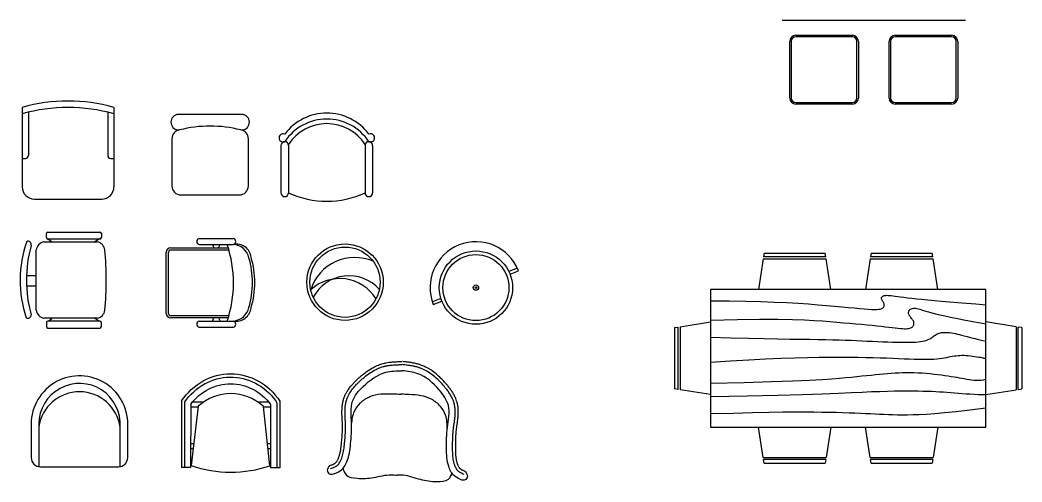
# Model space of a CAD drawing. Header units: inches. Extents: x 3.4 to 45.9, y 14.3 to 39.1.
# Drawn here: x 34.26 to 40.81, y 27.04 to 30.06 of the extents above; entities that cross this region are included whole.
import ezdxf

# ---------------------------------------------------------------- set-up
doc = ezdxf.new("R2010")
doc.units = ezdxf.units.IN
doc.header["$MEASUREMENT"] = 0
doc.layers.add('02', color=2, linetype='Continuous')

msp = doc.modelspace()

# ---------------------------------------------------------------- linework, layer by layer
at = {"layer": '02'}
for p, q in [((39.2438, 30.0587), (40.4438, 30.0587)), ((39.2938, 29.5487), (39.2938, 29.9187)), ((39.3038, 29.9187), (39.3038, 29.5487)), ((39.3338, 29.9587), (39.7038, 29.9587)), ((39.7038, 29.9487), (39.3338, 29.9487)), ((39.7338, 29.5487), (39.7338, 29.9187)), ((39.7438, 29.9187), (39.7438, 29.5487)), ((39.9438, 29.5487), (39.9438, 29.9187)), ((39.9538, 29.9187), (39.9538, 29.5487)), ((39.9838, 29.9587), (40.3538, 29.9587)), ((40.3538, 29.9487), (39.9838, 29.9487)), ((40.3838, 29.5487), (40.3838, 29.9187)), ((40.3938, 29.9187), (40.3938, 29.5487)), ((39.3338, 29.5187), (39.7038, 29.5187)), ((39.7038, 29.5087), (39.3338, 29.5087)), ((39.9838, 29.5187), (40.3538, 29.5187)), ((40.3538, 29.5087), (39.9838, 29.5087)), ((34.271, 29.4875), (34.271, 28.9675)), ((34.3115, 29.4561), (34.3115, 29.1727)), ((34.8304, 29.4561), (34.8304, 29.1722)), ((34.871, 29.4875), (34.871, 28.9675)), ((35.7181, 29.4404), (35.2836, 29.4404)), ((35.2508, 29.2821), (35.2508, 28.9733)), ((35.7508, 28.9733), (35.7508, 29.2821)), ((35.9644, 29.2379), (35.9644, 28.9284)), ((36.0144, 29.2379), (36.0144, 28.9284)), ((36.5144, 29.2379), (36.5144, 28.9284)), ((36.5644, 29.2379), (36.5644, 28.9284)), ((34.271, 29.1527), (34.2915, 29.1527)), ((34.8504, 29.1527), (34.871, 29.1527)), ((34.351, 28.8875), (34.791, 28.8875)), ((35.3092, 28.915), (35.6925, 28.915)), ((34.4292, 28.6351), (34.4292, 28.6622)), ((34.4383, 28.6713), (34.7798, 28.6713)), ((34.7889, 28.6622), (34.7889, 28.6351)), ((34.4127, 28.6077), (34.7624, 28.6077)), ((34.7798, 28.6261), (34.4383, 28.6261)), ((34.4405, 28.6265), (34.4644, 28.6081)), ((34.7771, 28.6265), (34.7453, 28.6081)), ((35.4282, 28.6295), (35.6532, 28.6295)), ((34.3626, 28.1602), (34.3626, 28.5551)), ((35.2132, 28.1395), (35.2132, 28.5395)), ((35.2282, 28.1395), (35.2282, 28.5395)), ((35.2432, 28.5695), (35.6195, 28.5695)), ((35.2432, 28.5545), (35.6238, 28.5545)), ((35.4282, 28.5895), (35.6532, 28.5895)), ((35.5167, 28.5895), (35.5253, 28.5695)), ((35.5549, 28.5695), (35.5657, 28.5895)), ((39.1264, 28.5339), (39.1225, 28.5089)), ((39.1264, 28.5339), (39.5264, 28.5339)), ((39.5303, 28.5089), (39.5264, 28.5339)), ((39.8264, 28.5339), (39.8225, 28.5089)), ((39.8264, 28.5339), (40.2264, 28.5339)), ((40.2303, 28.5089), (40.2264, 28.5339)), ((35.7719, 28.4969), (35.7719, 28.4965)), ((35.7719, 28.4965), (35.7719, 28.4964)), ((35.7737, 28.4899), (35.7737, 28.4899)), ((39.1206, 28.4964), (39.0893, 28.2963)), ((39.1207, 28.4964), (39.5324, 28.4964)), ((39.5304, 28.5089), (39.1226, 28.5089)), ((39.5636, 28.2963), (39.5323, 28.4964)), ((39.8206, 28.4964), (39.7893, 28.2963)), ((39.8207, 28.4964), (40.2324, 28.4964)), ((40.2304, 28.5089), (39.8226, 28.5089)), ((40.2636, 28.2963), (40.2323, 28.4964)), ((37.512, 28.4353), (37.4561, 28.4132)), ((37.4634, 28.3966), (37.5192, 28.4187)), ((34.2991, 28.3871), (34.3626, 28.3871)), ((34.2994, 28.3198), (34.3626, 28.3198)), ((38.7764, 28.2964), (38.7764, 27.3964)), ((40.5764, 28.2964), (38.7764, 28.2964)), ((40.5764, 27.3964), (40.5764, 28.2964)), ((37.0111, 28.2369), (36.9552, 28.2148)), ((36.9614, 28.1977), (37.0172, 28.2198)), ((38.7764, 28.2214), (38.897, 28.2208)), ((38.897, 28.2208), (39.0062, 28.2192)), ((39.0062, 28.2192), (39.1051, 28.2168)), ((39.1051, 28.2168), (39.1945, 28.2136)), ((39.1945, 28.2136), (39.2755, 28.2098)), ((39.2755, 28.2098), (39.349, 28.2056)), ((39.349, 28.2056), (39.416, 28.2011)), ((39.416, 28.2011), (39.4775, 28.1964)), ((39.8947, 28.237), (39.8948, 28.2401)), ((39.8952, 28.2339), (39.8947, 28.237)), ((39.8948, 28.2401), (39.8955, 28.243)), ((39.8962, 28.2308), (39.8952, 28.2339)), ((39.8955, 28.243), (39.8968, 28.2459)), ((39.8978, 28.2276), (39.8962, 28.2308)), ((39.8968, 28.2459), (39.8986, 28.2485)), ((39.8996, 28.2244), (39.8978, 28.2276)), ((39.8986, 28.2485), (39.901, 28.2509)), ((39.9017, 28.2211), (39.8996, 28.2244)), ((39.901, 28.2509), (39.9041, 28.253)), ((39.9039, 28.2178), (39.9017, 28.2211)), ((39.906, 28.2143), (39.9039, 28.2178)), ((39.9041, 28.253), (39.9077, 28.2547)), ((39.908, 28.2106), (39.906, 28.2143)), ((39.9077, 28.2547), (39.9119, 28.2561)), ((39.9098, 28.2068), (39.908, 28.2106)), ((39.9111, 28.2028), (39.9098, 28.2068)), ((39.912, 28.1987), (39.9111, 28.2028)), ((39.9119, 28.2561), (39.9169, 28.2571)), ((39.9124, 28.1945), (39.912, 28.1987)), ((39.9169, 28.2571), (39.9227, 28.2577)), ((39.9227, 28.2577), (39.9296, 28.2578)), ((39.9296, 28.2578), (39.9376, 28.2577)), ((39.9376, 28.2577), (39.9469, 28.2571)), ((39.9469, 28.2571), (39.9578, 28.2561)), ((39.9578, 28.2561), (39.9702, 28.2547)), ((39.9702, 28.2547), (39.9844, 28.253)), ((39.9844, 28.253), (40.0007, 28.2508)), ((40.0007, 28.2508), (40.0193, 28.2484)), ((40.0193, 28.2484), (40.0406, 28.2456)), ((40.0406, 28.2456), (40.0649, 28.2425)), ((40.0649, 28.2425), (40.0925, 28.2392)), ((40.0925, 28.2392), (40.1237, 28.2356)), ((40.1237, 28.2356), (40.1587, 28.2318)), ((40.1587, 28.2318), (40.1979, 28.2278)), ((40.1979, 28.2278), (40.2411, 28.2236)), ((40.2411, 28.2236), (40.2882, 28.2193)), ((40.2882, 28.2193), (40.3391, 28.2149)), ((40.3391, 28.2149), (40.3935, 28.2103)), ((40.3935, 28.2103), (40.4513, 28.2057)), ((40.4513, 28.2057), (40.5123, 28.2011)), ((40.5123, 28.2011), (40.5764, 28.1964)), ((35.7719, 28.1855), (35.7719, 28.1859)), ((35.7719, 28.1859), (35.7719, 28.1859)), ((39.4775, 28.1964), (39.5342, 28.1917)), ((39.5342, 28.1917), (39.5864, 28.1871)), ((39.5864, 28.1871), (39.6341, 28.1828)), ((39.6341, 28.1828), (39.6774, 28.1787)), ((39.6774, 28.1787), (39.7163, 28.175)), ((39.7163, 28.175), (39.751, 28.1718)), ((39.751, 28.1718), (39.7814, 28.1692)), ((39.7814, 28.1692), (39.8077, 28.1672)), ((39.8077, 28.1672), (39.8299, 28.166)), ((39.8299, 28.166), (39.8484, 28.1656)), ((39.8484, 28.1656), (39.8636, 28.1658)), ((39.8636, 28.1658), (39.8759, 28.1667)), ((39.8759, 28.1667), (39.8857, 28.1682)), ((39.8857, 28.1682), (39.8932, 28.1702)), ((39.8932, 28.1702), (39.8991, 28.1726)), ((39.8991, 28.1726), (39.9035, 28.1756)), ((39.9035, 28.1756), (39.907, 28.1789)), ((39.907, 28.1789), (39.9095, 28.1825)), ((39.9095, 28.1825), (39.9112, 28.1864)), ((39.9112, 28.1864), (39.9121, 28.1904)), ((39.9121, 28.1904), (39.9124, 28.1945)), ((40.0714, 28.1443), (40.0715, 28.1486)), ((40.072, 28.1399), (40.0714, 28.1443)), ((40.0715, 28.1486), (40.0725, 28.1528)), ((40.0733, 28.1353), (40.072, 28.1399)), ((40.0725, 28.1528), (40.0744, 28.1568)), ((40.0752, 28.1307), (40.0733, 28.1353)), ((40.0744, 28.1568), (40.0772, 28.1606)), ((40.0772, 28.1606), (40.0809, 28.1641)), ((40.0809, 28.1641), (40.0855, 28.1672)), ((40.0855, 28.1672), (40.0908, 28.1698)), ((40.0908, 28.1698), (40.0968, 28.1719)), ((40.0968, 28.1719), (40.1034, 28.1732)), ((40.1034, 28.1732), (40.1105, 28.1738)), ((40.1105, 28.1738), (40.1181, 28.1735)), ((40.1181, 28.1735), (40.1262, 28.1722)), ((40.1262, 28.1722), (40.135, 28.1701)), ((40.135, 28.1701), (40.1449, 28.1671)), ((40.1449, 28.1671), (40.1563, 28.1634)), ((40.1563, 28.1634), (40.1694, 28.1591)), ((40.1694, 28.1591), (40.1848, 28.1543)), ((40.1848, 28.1543), (40.2026, 28.149)), ((40.2026, 28.149), (40.2233, 28.1433)), ((40.2233, 28.1433), (40.2473, 28.1372)), ((40.2473, 28.1372), (40.2754, 28.1307)), ((34.7624, 28.1077), (34.4127, 28.1077)), ((34.4292, 28.0802), (34.4292, 28.0531)), ((34.7798, 28.0892), (34.4383, 28.0892)), ((34.4405, 28.0888), (34.4644, 28.1072)), ((34.7771, 28.0888), (34.7453, 28.1072)), ((34.7889, 28.0531), (34.7889, 28.0802)), ((35.6238, 28.1245), (35.2432, 28.1245)), ((35.6191, 28.1095), (35.2432, 28.1095)), ((35.4282, 28.0895), (35.6532, 28.0895)), ((35.5167, 28.0895), (35.5253, 28.1095)), ((35.5549, 28.1095), (35.5657, 28.0895)), ((38.5764, 28.0522), (38.7765, 28.0835)), ((38.7764, 28.0964), (38.952, 28.1)), ((38.952, 28.1), (39.0971, 28.1015)), ((39.0971, 28.1015), (39.2158, 28.1013)), ((39.2158, 28.1013), (39.3122, 28.0998)), ((39.3122, 28.0998), (39.3904, 28.0971)), ((39.3904, 28.0971), (39.4545, 28.0938)), ((39.4545, 28.0938), (39.5086, 28.0899)), ((39.5086, 28.0899), (39.5566, 28.086)), ((39.5566, 28.086), (39.6022, 28.0822)), ((39.6022, 28.0822), (39.6458, 28.0785)), ((39.6458, 28.0785), (39.6875, 28.075)), ((39.6875, 28.075), (39.7271, 28.0717)), ((39.7271, 28.0717), (39.7646, 28.0684)), ((39.7646, 28.0684), (39.8, 28.0652)), ((40.0777, 28.1261), (40.0752, 28.1307)), ((40.0806, 28.1214), (40.0777, 28.1261)), ((40.0839, 28.1167), (40.0806, 28.1214)), ((40.0874, 28.112), (40.0839, 28.1167)), ((40.0911, 28.1073), (40.0874, 28.112)), ((40.0947, 28.1026), (40.0911, 28.1073)), ((40.0981, 28.098), (40.0947, 28.1026)), ((40.1011, 28.0933), (40.0981, 28.098)), ((40.1037, 28.0886), (40.1011, 28.0933)), ((40.1056, 28.0839), (40.1037, 28.0886)), ((40.1042, 28.0615), (40.1059, 28.0657)), ((40.1068, 28.0792), (40.1056, 28.0839)), ((40.1059, 28.0657), (40.1069, 28.07)), ((40.1072, 28.0746), (40.1068, 28.0792)), ((40.1069, 28.07), (40.1072, 28.0746)), ((40.2754, 28.1307), (40.3084, 28.1235)), ((40.3084, 28.1235), (40.3471, 28.1155)), ((40.3471, 28.1155), (40.3925, 28.1065)), ((40.3925, 28.1065), (40.4452, 28.0962)), ((40.4452, 28.0962), (40.5063, 28.0846)), ((40.5063, 28.0846), (40.5764, 28.0714)), ((40.7765, 28.0522), (40.5764, 28.0835)), ((34.4383, 28.044), (34.7798, 28.044)), ((35.4282, 28.0495), (35.6532, 28.0495)), ((38.5389, 28.0464), (38.5639, 28.0503)), ((38.5389, 28.0464), (38.5389, 27.6464)), ((38.5639, 27.6424), (38.5639, 28.0502)), ((38.5764, 28.0522), (38.5764, 27.6404)), ((39.8, 28.0652), (39.8331, 28.062)), ((39.8331, 28.062), (39.8639, 28.0589)), ((39.8639, 28.0589), (39.8925, 28.0558)), ((39.8925, 28.0558), (39.9187, 28.0527)), ((39.9187, 28.0527), (39.9428, 28.0498)), ((39.9428, 28.0498), (39.9647, 28.0472)), ((39.9647, 28.0472), (39.9846, 28.0448)), ((39.9846, 28.0448), (40.0025, 28.0428)), ((40.0025, 28.0428), (40.0185, 28.0412)), ((40.0185, 28.0412), (40.0327, 28.0401)), ((40.0327, 28.0401), (40.0451, 28.0396)), ((40.0451, 28.0396), (40.0559, 28.0397)), ((40.0559, 28.0397), (40.0653, 28.0403)), ((40.0653, 28.0403), (40.0733, 28.0414)), ((40.0733, 28.0414), (40.0802, 28.043)), ((40.0802, 28.043), (40.086, 28.0451)), ((40.086, 28.0451), (40.091, 28.0476)), ((40.091, 28.0476), (40.0952, 28.0506)), ((40.0952, 28.0506), (40.0988, 28.0539)), ((40.0988, 28.0539), (40.1018, 28.0575)), ((40.1018, 28.0575), (40.1042, 28.0615)), ((40.2466, 27.9981), (40.2524, 28.0017)), ((40.2524, 28.0017), (40.2586, 28.0049)), ((40.2586, 28.0049), (40.2652, 28.0078)), ((40.2652, 28.0078), (40.2723, 28.0104)), ((40.2723, 28.0104), (40.28, 28.0125)), ((40.28, 28.0125), (40.2883, 28.0141)), ((40.2883, 28.0141), (40.2973, 28.0151)), ((40.2973, 28.0151), (40.307, 28.0156)), ((40.307, 28.0156), (40.3175, 28.0156)), ((40.3175, 28.0156), (40.3286, 28.015)), ((40.3286, 28.015), (40.3402, 28.0138)), ((40.3402, 28.0138), (40.3524, 28.0122)), ((40.3524, 28.0122), (40.3649, 28.0102)), ((40.3649, 28.0102), (40.3779, 28.0076)), ((40.3779, 28.0076), (40.391, 28.0047)), ((40.391, 28.0047), (40.4045, 28.0014)), ((40.4045, 28.0014), (40.4191, 27.9976)), ((40.7764, 28.0522), (40.7764, 27.6404)), ((40.7889, 27.6424), (40.7889, 28.0502)), ((40.8139, 28.0464), (40.789, 28.0503)), ((40.8139, 28.0464), (40.8139, 27.6464)), ((38.7764, 27.9839), (38.9085, 27.9798)), ((38.9085, 27.9798), (39.0247, 27.9766)), ((39.0247, 27.9766), (39.1266, 27.9743)), ((39.1266, 27.9743), (39.2158, 27.9727)), ((39.2158, 27.9727), (39.2939, 27.9715)), ((39.2939, 27.9715), (39.3627, 27.9707)), ((39.3627, 27.9707), (39.4237, 27.97)), ((39.4237, 27.97), (39.4785, 27.9693)), ((39.4785, 27.9693), (39.5287, 27.9684)), ((39.5287, 27.9684), (39.575, 27.9674)), ((39.575, 27.9674), (39.6179, 27.9662)), ((39.6179, 27.9662), (39.6579, 27.9649)), ((39.6579, 27.9649), (39.6958, 27.9635)), ((39.6958, 27.9635), (39.7319, 27.962)), ((39.7319, 27.962), (39.767, 27.9604)), ((39.767, 27.9604), (39.8014, 27.9589)), ((39.8014, 27.9589), (39.8358, 27.9573)), ((39.8358, 27.9573), (39.8698, 27.9558)), ((39.8698, 27.9558), (39.9032, 27.9544)), ((39.9032, 27.9544), (39.9358, 27.9532)), ((39.9358, 27.9532), (39.9672, 27.9521)), ((39.9672, 27.9521), (39.9971, 27.9513)), ((39.9971, 27.9513), (40.0253, 27.9507)), ((40.0253, 27.9507), (40.0514, 27.9506)), ((40.0514, 27.9506), (40.0753, 27.9508)), ((40.0753, 27.9508), (40.0969, 27.9513)), ((40.0969, 27.9513), (40.1164, 27.9523)), ((40.1164, 27.9523), (40.134, 27.9537)), ((40.134, 27.9537), (40.1497, 27.9554)), ((40.1497, 27.9554), (40.1636, 27.9576)), ((40.1636, 27.9576), (40.176, 27.9601)), ((40.176, 27.9601), (40.1869, 27.9631)), ((40.1869, 27.9631), (40.1964, 27.9664)), ((40.1964, 27.9664), (40.2047, 27.97)), ((40.2047, 27.97), (40.2121, 27.9739)), ((40.2121, 27.9739), (40.2186, 27.9779)), ((40.2186, 27.9779), (40.2246, 27.982)), ((40.2246, 27.982), (40.2302, 27.9862)), ((40.2302, 27.9862), (40.2356, 27.9903)), ((40.2356, 27.9903), (40.241, 27.9943)), ((40.241, 27.9943), (40.2466, 27.9981)), ((40.4191, 27.9976), (40.4356, 27.9932)), ((40.4356, 27.9932), (40.4548, 27.9881)), ((40.4548, 27.9881), (40.4777, 27.9822)), ((40.4777, 27.9822), (40.505, 27.9754)), ((40.505, 27.9754), (40.5376, 27.9677)), ((40.5376, 27.9677), (40.5764, 27.9589)), ((38.7764, 27.8214), (38.9067, 27.8299)), ((38.9067, 27.8299), (39.026, 27.8368)), ((39.026, 27.8368), (39.1351, 27.8423)), ((39.1351, 27.8423), (39.235, 27.8465)), ((39.235, 27.8465), (39.3264, 27.8496)), ((39.3264, 27.8496), (39.4101, 27.8517)), ((39.4101, 27.8517), (39.4869, 27.853)), ((39.4869, 27.853), (39.5577, 27.8537)), ((39.5577, 27.8537), (39.6231, 27.8538)), ((39.6231, 27.8538), (39.6836, 27.8536)), ((39.6836, 27.8536), (39.7397, 27.8529)), ((39.7397, 27.8529), (39.7918, 27.852)), ((39.7918, 27.852), (39.8403, 27.8508)), ((39.8403, 27.8508), (39.8855, 27.8494)), ((39.8855, 27.8494), (39.928, 27.8479)), ((39.928, 27.8479), (39.9681, 27.8464)), ((39.9681, 27.8464), (40.0062, 27.8448)), ((40.0062, 27.8448), (40.0423, 27.8434)), ((40.0423, 27.8434), (40.0764, 27.842)), ((40.0764, 27.842), (40.1085, 27.8409)), ((40.1085, 27.8409), (40.1385, 27.8401)), ((40.1385, 27.8401), (40.1664, 27.8397)), ((40.1664, 27.8397), (40.1923, 27.8396)), ((40.1923, 27.8396), (40.216, 27.8401)), ((40.216, 27.8401), (40.2376, 27.8412)), ((40.2376, 27.8412), (40.2573, 27.8427)), ((40.2573, 27.8427), (40.2753, 27.8447)), ((40.2753, 27.8447), (40.2918, 27.8469)), ((40.2918, 27.8469), (40.307, 27.8493)), ((40.307, 27.8493), (40.3212, 27.8519)), ((40.3212, 27.8519), (40.3345, 27.8544)), ((40.3345, 27.8544), (40.3473, 27.8568)), ((40.3473, 27.8568), (40.3596, 27.859)), ((40.3596, 27.859), (40.3717, 27.861)), ((40.3717, 27.861), (40.3837, 27.8627)), ((40.3837, 27.8627), (40.3957, 27.8641)), ((40.3957, 27.8641), (40.4079, 27.8651)), ((40.4079, 27.8651), (40.4205, 27.8656)), ((40.4205, 27.8656), (40.4336, 27.8656)), ((40.4336, 27.8656), (40.4473, 27.8651)), ((40.4473, 27.8651), (40.4617, 27.8641)), ((40.4617, 27.8641), (40.4764, 27.8626)), ((40.4764, 27.8626), (40.4912, 27.8607)), ((40.4912, 27.8607), (40.5055, 27.8586)), ((40.5055, 27.8586), (40.519, 27.8565)), ((40.519, 27.8565), (40.5312, 27.8543)), ((40.5312, 27.8543), (40.5418, 27.8523)), ((40.5418, 27.8523), (40.5504, 27.8506)), ((40.5504, 27.8506), (40.5567, 27.8492)), ((40.5567, 27.8492), (40.5611, 27.8481)), ((40.5611, 27.8481), (40.564, 27.8474)), ((40.564, 27.8474), (40.5662, 27.8469)), ((40.5662, 27.8469), (40.5679, 27.8466)), ((40.5679, 27.8466), (40.5699, 27.8465)), ((40.5699, 27.8465), (40.5725, 27.8464)), ((40.5725, 27.8464), (40.5764, 27.8464)), ((39.8266, 27.7364), (39.8546, 27.7392)), ((39.8546, 27.7392), (39.8816, 27.7419)), ((39.8816, 27.7419), (39.9077, 27.7443)), ((39.9077, 27.7443), (39.9332, 27.7465)), ((39.9332, 27.7465), (39.9583, 27.7485)), ((39.9583, 27.7485), (39.9831, 27.7502)), ((39.9831, 27.7502), (40.0077, 27.7516)), ((40.0077, 27.7516), (40.0323, 27.7526)), ((40.0323, 27.7526), (40.0571, 27.7531)), ((40.0571, 27.7531), (40.0822, 27.7531)), ((40.0822, 27.7531), (40.1077, 27.7526)), ((40.1077, 27.7526), (40.1337, 27.7516)), ((40.1337, 27.7516), (40.1601, 27.75)), ((40.1601, 27.75), (40.1865, 27.748)), ((40.1865, 27.748), (40.2126, 27.7456)), ((40.2126, 27.7456), (40.2383, 27.7429)), ((40.2383, 27.7429), (40.2633, 27.74)), ((40.2633, 27.74), (40.2872, 27.737)), ((38.7764, 27.6839), (38.9968, 27.6886)), ((38.9968, 27.6886), (39.1743, 27.6932)), ((39.1743, 27.6932), (39.3147, 27.6978)), ((39.3147, 27.6978), (39.4237, 27.7024)), ((39.4237, 27.7024), (39.5071, 27.7068)), ((39.5071, 27.7068), (39.5705, 27.7111)), ((39.5705, 27.7111), (39.6199, 27.7153)), ((39.6199, 27.7153), (39.6608, 27.7193)), ((39.6608, 27.7193), (39.6982, 27.7231)), ((39.6982, 27.7231), (39.7332, 27.7267)), ((39.7332, 27.7267), (39.7661, 27.7301)), ((39.7661, 27.7301), (39.7971, 27.7334)), ((39.7971, 27.7334), (39.8266, 27.7364)), ((40.2872, 27.737), (40.3098, 27.7339)), ((40.3098, 27.7339), (40.3309, 27.7308)), ((40.3309, 27.7308), (40.3507, 27.7277)), ((40.3507, 27.7277), (40.3693, 27.7246)), ((40.3693, 27.7246), (40.387, 27.7215)), ((40.387, 27.7215), (40.4039, 27.7185)), ((40.4039, 27.7185), (40.4204, 27.7156)), ((40.4204, 27.7156), (40.4365, 27.7127)), ((40.4365, 27.7127), (40.4525, 27.7099)), ((40.4525, 27.7099), (40.4685, 27.7073)), ((40.4685, 27.7073), (40.4846, 27.7049)), ((40.4846, 27.7049), (40.5006, 27.7031)), ((40.5006, 27.7031), (40.5164, 27.702)), ((40.5164, 27.702), (40.532, 27.7018)), ((40.532, 27.7018), (40.5473, 27.7028)), ((40.5473, 27.7028), (40.5621, 27.705)), ((40.5621, 27.705), (40.5764, 27.7089)), ((38.5639, 27.6425), (38.5389, 27.6464)), ((38.7765, 27.6093), (38.5765, 27.6405)), ((39.2148, 27.6057), (39.3768, 27.6101)), ((39.3768, 27.6101), (39.5079, 27.6144)), ((39.5079, 27.6144), (39.6134, 27.6183)), ((39.6134, 27.6183), (39.6984, 27.6219)), ((39.6984, 27.6219), (39.7684, 27.625)), ((39.7684, 27.625), (39.8285, 27.6276)), ((39.8285, 27.6276), (39.8834, 27.6297)), ((39.8834, 27.6297), (39.934, 27.6312)), ((39.934, 27.6312), (39.9807, 27.6323)), ((39.9807, 27.6323), (40.0238, 27.6328)), ((40.0238, 27.6328), (40.0636, 27.6331)), ((40.0636, 27.6331), (40.1004, 27.6329)), ((40.1004, 27.6329), (40.1344, 27.6325)), ((40.1344, 27.6325), (40.166, 27.6318)), ((40.166, 27.6318), (40.1955, 27.6309)), ((40.1955, 27.6309), (40.2232, 27.6299)), ((40.2232, 27.6299), (40.2494, 27.6286)), ((40.2494, 27.6286), (40.2746, 27.6272)), ((40.2746, 27.6272), (40.2991, 27.6257)), ((40.2991, 27.6257), (40.3233, 27.624)), ((40.3233, 27.624), (40.3476, 27.6223)), ((40.3476, 27.6223), (40.3723, 27.6203)), ((40.3723, 27.6203), (40.3976, 27.6184)), ((40.3976, 27.6184), (40.4235, 27.6164)), ((40.4235, 27.6164), (40.4497, 27.6144)), ((40.4497, 27.6144), (40.4759, 27.6127)), ((40.4759, 27.6127), (40.502, 27.6111)), ((40.502, 27.6111), (40.5275, 27.6099)), ((40.5275, 27.6099), (40.5525, 27.6092)), ((40.5525, 27.6092), (40.5764, 27.6089)), ((40.5764, 27.6093), (40.7764, 27.6405)), ((40.7889, 27.6425), (40.8139, 27.6464)), ((35.3137, 27.5668), (35.313, 27.1312)), ((35.3338, 27.5596), (35.3331, 27.1311)), ((35.374, 27.5445), (35.3733, 27.1311)), ((35.457, 27.5594), (35.3859, 27.5595)), ((35.885, 27.5587), (35.8138, 27.5588)), ((35.8968, 27.5437), (35.8961, 27.1302)), ((35.937, 27.5474), (35.9364, 27.1302)), ((35.9572, 27.5657), (35.9565, 27.1301)), ((38.7764, 27.5964), (39.0164, 27.6011)), ((39.0164, 27.6011), (39.2148, 27.6057)), ((35.4209, 27.5267), (35.374, 27.5268)), ((35.4215, 27.5317), (35.3771, 27.1436)), ((35.8925, 27.1428), (35.8493, 27.5311)), ((35.8968, 27.526), (35.8498, 27.526)), ((38.7764, 27.4839), (38.9242, 27.488)), ((38.9242, 27.488), (39.0506, 27.4911)), ((39.0506, 27.4911), (39.1582, 27.4932)), ((39.1582, 27.4932), (39.2495, 27.4946)), ((39.2495, 27.4946), (39.3272, 27.4952)), ((39.3272, 27.4952), (39.3939, 27.4953)), ((39.3939, 27.4953), (39.4521, 27.495)), ((39.4521, 27.495), (39.5046, 27.4943)), ((39.5046, 27.4943), (39.5534, 27.4934)), ((39.5534, 27.4934), (39.5992, 27.4924)), ((39.5992, 27.4924), (39.6422, 27.4912)), ((39.6422, 27.4912), (39.6826, 27.4899)), ((39.6826, 27.4899), (39.7206, 27.4885)), ((39.7206, 27.4885), (39.7564, 27.487)), ((39.7564, 27.487), (39.7902, 27.4854)), ((39.7902, 27.4854), (39.8223, 27.4839)), ((39.8223, 27.4839), (39.8528, 27.4823)), ((39.8528, 27.4823), (39.8823, 27.4808)), ((39.8823, 27.4808), (39.9112, 27.4795)), ((39.9112, 27.4795), (39.9401, 27.4783)), ((39.9401, 27.4783), (39.9694, 27.4773)), ((39.9694, 27.4773), (39.9997, 27.4767)), ((39.9997, 27.4767), (40.0314, 27.4764)), ((40.0314, 27.4764), (40.065, 27.4766)), ((40.065, 27.4766), (40.1013, 27.4773)), ((40.1013, 27.4773), (40.1418, 27.4788)), ((40.1418, 27.4788), (40.1884, 27.4813)), ((40.1884, 27.4813), (40.243, 27.4853)), ((40.243, 27.4853), (40.3072, 27.491)), ((40.3072, 27.491), (40.383, 27.4987)), ((40.383, 27.4987), (40.4721, 27.5087)), ((40.4721, 27.5087), (40.5764, 27.5214)), ((34.3297, 27.4152), (34.3297, 27.1963)), ((34.3797, 27.4152), (34.3797, 27.1371)), ((34.9112, 27.1371), (34.9112, 27.4148)), ((34.9612, 27.1963), (34.9612, 27.4148)), ((38.7764, 27.3964), (40.5764, 27.3964)), ((39.1206, 27.1964), (39.0893, 27.3964)), ((39.5636, 27.3964), (39.5323, 27.1964)), ((39.8206, 27.1964), (39.7893, 27.3964)), ((40.2636, 27.3964), (40.2323, 27.1964)), ((35.3935, 27.2869), (35.3736, 27.287)), ((35.8964, 27.2861), (35.8765, 27.2862)), ((35.3897, 27.2542), (35.3735, 27.2543)), ((35.8963, 27.2534), (35.8802, 27.2535)), ((39.1207, 27.1964), (39.5324, 27.1964)), ((39.1264, 27.1589), (39.1225, 27.1839)), ((39.5304, 27.1839), (39.1226, 27.1839)), ((39.1264, 27.1589), (39.5264, 27.1589)), ((39.5303, 27.1839), (39.5264, 27.1589)), ((39.8207, 27.1964), (40.2324, 27.1964)), ((39.8264, 27.1589), (39.8225, 27.1839)), ((40.2304, 27.1839), (39.8226, 27.1839)), ((39.8264, 27.1589), (40.2264, 27.1589)), ((40.2303, 27.1839), (40.2264, 27.1589)), ((34.3897, 27.1363), (34.9012, 27.1363)), ((35.3733, 27.1311), (35.313, 27.1312)), ((35.9565, 27.1301), (35.8961, 27.1302)), ((37.1057, 27.1338), (37.1057, 27.1338))]:
    msp.add_line(p, q, dxfattribs=at)
for centre, radius in [((36.3835, 28.3437), 0.25), ((36.3835, 28.3437), 0.23), ((37.2403, 28.3082), 0.24), ((37.2403, 28.3082), 0.216), ((37.2403, 28.3082), 0.0172), ((37.2403, 28.3082), 0.00517)]:
    msp.add_circle(centre, radius, dxfattribs=at)
for centre, radius, start, end in [((39.3338, 29.9187), 0.04, 90, 180), ((39.3338, 29.9187), 0.03, 90, 180), ((39.7038, 29.9187), 0.04, 0, 90), ((39.7038, 29.9187), 0.03, 0, 90), ((39.9838, 29.9187), 0.04, 90, 180), ((39.9838, 29.9187), 0.03, 90, 180), ((40.3538, 29.9187), 0.04, 0, 90), ((40.3538, 29.9187), 0.03, 0, 90), ((34.571, 28.4055), 1.1229, 74.50381, 105.49619), ((39.3338, 29.5487), 0.04, 180, 270), ((39.3338, 29.5487), 0.03, 180, 270), ((39.7038, 29.5487), 0.03, 270, 0), ((39.7038, 29.5487), 0.04, 270, 0), ((39.9838, 29.5487), 0.04, 180, 270), ((39.9838, 29.5487), 0.03, 180, 270), ((40.3538, 29.5487), 0.03, 270, 0), ((40.3538, 29.5487), 0.04, 270, 0), ((34.571, 28.3636), 1.1229, 74.50381, 105.49619), ((36.2644, 29.106), 0.3441, 36.95182, 143.04818), ((35.2952, 29.3908), 0.051, 103.18727, 276.20668), ((35.7065, 29.3908), 0.051, 263.79332, 76.81273), ((36.2644, 29.0814), 0.3295, 33.42476, 146.57524), ((36.2644, 29.0814), 0.2995, 33.07011, 146.92989), ((35.3072, 29.2841), 0.0564, 96.54484, 182.05011), ((35.5008, 28.5489), 0.816, 75.80596, 104.19404), ((35.6945, 29.2841), 0.0564, 357.94989, 83.45516), ((35.9789, 29.2879), 0.0271, 67.18995, 292.81005), ((36.5499, 29.2879), 0.0271, 247.18995, 112.81005), ((35.9894, 29.2379), 0.025, 0, 180), ((36.5394, 29.2379), 0.025, 0, 180), ((34.2915, 29.1727), 0.02, 270, 0), ((34.8504, 29.1727), 0.02, 180, 270), ((34.351, 28.9675), 0.08, 180, 270), ((34.791, 28.9675), 0.08, 270, 0), ((35.3092, 28.9733), 0.0583, 180, 270), ((35.6925, 28.9733), 0.0583, 270, 0), ((35.9894, 28.9284), 0.025, 180, 0), ((36.2644, 29.4631), 0.5902, 244.94097, 295.05903), ((36.5394, 28.9284), 0.025, 180, 0), ((34.4383, 28.6622), 0.00904, 90, 180), ((34.7798, 28.6622), 0.00904, 0, 90), ((35.0165, 28.3572), 0.7599, 160.49617, 198.89769), ((34.3071, 28.5893), 0.0227, 347.62575, 107.80474), ((34.4255, 28.5453), 0.0637, 101.60034, 171.10543), ((34.4383, 28.6351), 0.00904, 180, 270), ((34.7496, 28.5453), 0.0637, 8.89457, 78.39966), ((34.7798, 28.6351), 0.00904, 270, 0), ((35.434, 28.6095), 0.0208, 106.2602, 253.7398), ((35.6473, 28.6095), 0.0208, 286.2602, 73.7398), ((35.6745, 28.4967), 0.0952, 6.00329, 102.92894), ((37.2403, 28.3082), 0.3, 21.61286, 201.61286), ((35.1567, 28.357), 0.8581, 164.63041, 195.36959), ((32.5715, 28.3577), 2.2497, 354.96497, 5.03503), ((35.2432, 28.5395), 0.03, 90, 180), ((35.2432, 28.5395), 0.015, 90, 180), ((34.8519, 28.3395), 0.8013, 341.81945, 18.18055), ((35.6495, 28.4825), 0.107, 11.45782, 88.0203), ((35.194, 28.3387), 0.5842, 0.2461, 16.41764), ((35.194, 28.3387), 0.5992, 0.23994, 16.28045), ((36.448, 28.2016), 0.3037, 66.64763, 162.19488), ((35.194, 28.3437), 0.5842, 343.60058, 359.7539), ((35.194, 28.3437), 0.5992, 343.71955, 359.76006), ((36.3478, 28.0862), 0.2812, 31.99271, 132.21914), ((36.4096, 28.1214), 0.2646, 41.27806, 152.14281), ((34.4255, 28.1701), 0.0637, 188.89457, 258.39966), ((34.7496, 28.1701), 0.0637, 281.60034, 351.10543), ((35.2432, 28.1395), 0.03, 180, 270), ((35.2432, 28.1395), 0.015, 180, 270), ((35.6417, 28.2045), 0.1156, 275.67884, 347.15085), ((35.6695, 28.1885), 0.1004, 260.61989, 352.66012), ((34.3076, 28.1303), 0.0217, 242.46732, 358.06456), ((34.4383, 28.0802), 0.00904, 90, 180), ((34.7798, 28.0802), 0.00904, 0, 90), ((35.434, 28.0695), 0.0208, 106.2602, 253.7398), ((35.6473, 28.0695), 0.0208, 286.2602, 73.7398), ((34.4383, 28.0531), 0.00904, 180, 270), ((34.7798, 28.0531), 0.00904, 270, 0), ((34.6459, 27.4152), 0.3162, 355.59776, 180), ((34.6459, 27.4152), 0.2662, 355.59776, 180), ((34.6453, 27.3588), 0.2682, 7.48985, 171.92195), ((34.3897, 27.1963), 0.06, 180, 270), ((34.9012, 27.1963), 0.06, 270, 0)]:
    msp.add_arc(centre, radius, start, end, dxfattribs=at)
at = {"layer": '02', "extrusion": (0, 0, -1)}
for centre, major_axis, start_param, end_param in [((35.635, 27.3138), (0.0007, 0.4306), 5.338817, 7.22781), ((35.635, 27.3138), (0.0007, 0.4088), 5.35589, 7.182031), ((35.635, 27.3138), (0.0006, 0.3652), 5.394697, 7.171674), ((35.9069, 27.5475), (0.0001, 0.0327), 0.898845, 1.570796)]:
    msp.add_ellipse(centre, major_axis=major_axis, ratio=0.9223, start_param=start_param, end_param=end_param, dxfattribs=at)
at = {"layer": '02'}
for centre, major_axis, start_param, end_param in [((35.6349, 27.2493), (0.0006, 0.3652), -0.688109, 0.688109), ((35.6362, 28.0437), (0.0015, 0.9429), 2.840739, 3.442446)]:
    msp.add_ellipse(centre, major_axis=major_axis, ratio=0.9223, start_param=start_param, end_param=end_param, dxfattribs=at)
for points, knots in [([(36.2828, 27.1441), (36.2868, 27.1454), (36.2906, 27.1467), (36.2976, 27.1491), (36.3007, 27.1502), (36.3063, 27.1524), (36.3087, 27.1535), (36.3125, 27.1553), (36.3139, 27.1561), (36.3155, 27.1571), (36.3159, 27.1573), (36.3166, 27.1578), (36.317, 27.1581), (36.3174, 27.1584), (36.3176, 27.1585), (36.3179, 27.1587), (36.318, 27.1588), (36.3185, 27.1592), (36.3188, 27.1594), (36.3197, 27.1602), (36.3204, 27.1608), (36.3223, 27.1627), (36.3237, 27.1641), (36.3265, 27.1675), (36.3279, 27.1694), (36.3308, 27.1737), (36.3323, 27.1761), (36.3351, 27.1812), (36.3365, 27.1839), (36.3385, 27.1882), (36.3392, 27.1897), (36.3412, 27.1942), (36.3424, 27.1973), (36.3447, 27.2037), (36.3458, 27.2069), (36.3488, 27.2167), (36.3506, 27.2235), (36.3536, 27.2377), (36.3549, 27.2451), (36.3572, 27.2605), (36.3582, 27.2684), (36.3594, 27.2799), (36.3598, 27.2831), (36.3603, 27.2882), (36.3605, 27.29), (36.3609, 27.2948), (36.3612, 27.2977), (36.3618, 27.3036), (36.362, 27.3066), (36.3628, 27.3154), (36.3633, 27.3213), (36.3647, 27.3387), (36.3654, 27.3502), (36.3662, 27.3666), (36.3663, 27.3714), (36.3668, 27.3858), (36.3669, 27.3954), (36.3667, 27.408), (36.3667, 27.4109), (36.3665, 27.4154), (36.3665, 27.4169), (36.3664, 27.4215), (36.3662, 27.4245), (36.366, 27.4308), (36.3658, 27.434), (36.3653, 27.4437), (36.3649, 27.4504), (36.3642, 27.4641), (36.3639, 27.4712), (36.3635, 27.4857), (36.3634, 27.4931), (36.3636, 27.5083), (36.3638, 27.516), (36.365, 27.5318), (36.3659, 27.5399), (36.3686, 27.5563), (36.3703, 27.5646), (36.3736, 27.5765), (36.3747, 27.5799), (36.3763, 27.5847), (36.3768, 27.5861), (36.3778, 27.5888), (36.3783, 27.5902), (36.3798, 27.5942), (36.3809, 27.5968), (36.3843, 27.6047), (36.3867, 27.6097), (36.3934, 27.6226), (36.3979, 27.6301), (36.4075, 27.6446), (36.4125, 27.6515), (36.4229, 27.6647), (36.4283, 27.671), (36.4392, 27.6831), (36.4448, 27.689), (36.4528, 27.6971), (36.4553, 27.6996), (36.4594, 27.7036), (36.461, 27.7051), (36.4642, 27.7081), (36.4658, 27.7097), (36.4706, 27.7142), (36.4739, 27.7172), (36.4838, 27.7262), (36.4906, 27.7321), (36.5085, 27.7469), (36.5199, 27.7556), (36.5438, 27.7719), (36.5563, 27.7795), (36.5799, 27.7919), (36.5908, 27.797), (36.6071, 27.8035), (36.6122, 27.8053), (36.6219, 27.8085), (36.6265, 27.8099), (36.6345, 27.8122), (36.6379, 27.813), (36.6447, 27.8147), (36.6481, 27.8154), (36.6583, 27.8175), (36.665, 27.8186), (36.6818, 27.8209), (36.6918, 27.8219), (36.7114, 27.8233), (36.7209, 27.8237), (36.7387, 27.8243), (36.7469, 27.8245), (36.755, 27.8246)], [0, 0, 0, 0, 12.530293, 12.530293, 25.060587, 25.060587, 37.59088, 37.59088, 47.804901, 47.804901, 51.473862, 51.473862, 55.14302, 55.14302, 56.867685, 56.867685, 58.592349, 58.592349, 62.041679, 62.041679, 68.940338, 68.940338, 81.854061, 81.854061, 94.767783, 94.767783, 107.681506, 107.681506, 120.595229, 120.595229, 127.233828, 127.233828, 140.511026, 140.511026, 153.788224, 153.788224, 180.039934, 180.039934, 206.291643, 206.291643, 232.543353, 232.543353, 242.955321, 242.955321, 248.470576, 248.470576, 257.681763, 257.681763, 266.89295, 266.89295, 285.315324, 285.315324, 322.160072, 322.160072, 337.659573, 337.659573, 368.658574, 368.658574, 378.224103, 378.224103, 383.084271, 383.084271, 392.804607, 392.804607, 402.524943, 402.524943, 421.965615, 421.965615, 441.406287, 441.406287, 460.846959, 460.846959, 480.287631, 480.287631, 499.728304, 499.728304, 519.168976, 519.168976, 527.076378, 527.076378, 530.24117, 530.24117, 533.405962, 533.405962, 539.735545, 539.735545, 552.394712, 552.394712, 572.848136, 572.848136, 593.301559, 593.301559, 613.754983, 613.754983, 634.208406, 634.208406, 643.342436, 643.342436, 649.16373, 649.16373, 654.985024, 654.985024, 666.627611, 666.627611, 689.912787, 689.912787, 726.696289, 726.696289, 763.479791, 763.479791, 793.281373, 793.281373, 806.458253, 806.458253, 818.028845, 818.028845, 826.493902, 826.493902, 834.958959, 834.958959, 851.889072, 851.889072, 878.03293, 878.03293, 904.176787, 904.176787, 927.813682, 927.813682, 927.813682, 927.813682]), ([(36.2891, 27.1251), (36.2935, 27.1266), (36.2978, 27.128), (36.3058, 27.1308), (36.3095, 27.1321), (36.3162, 27.1349), (36.3193, 27.1363), (36.324, 27.1389), (36.3259, 27.14), (36.328, 27.1414), (36.3284, 27.1417), (36.3291, 27.1422), (36.3295, 27.1424), (36.3301, 27.1429), (36.3304, 27.1431), (36.3314, 27.1439), (36.332, 27.1444), (36.334, 27.1461), (36.3352, 27.1473), (36.3387, 27.1508), (36.3409, 27.1534), (36.3451, 27.159), (36.3471, 27.162), (36.3511, 27.1686), (36.353, 27.1721), (36.3561, 27.1784), (36.3573, 27.1812), (36.3597, 27.1867), (36.3608, 27.1895), (36.364, 27.198), (36.3659, 27.2038), (36.3692, 27.2156), (36.3707, 27.2217), (36.3739, 27.2374), (36.3755, 27.2471), (36.3782, 27.2672), (36.3793, 27.2775), (36.3805, 27.2899), (36.3807, 27.2919), (36.3811, 27.2957), (36.3813, 27.2976), (36.3818, 27.3033), (36.3822, 27.307), (36.3832, 27.3184), (36.3838, 27.3259), (36.3854, 27.3484), (36.3862, 27.3632), (36.3867, 27.383), (36.3867, 27.3878), (36.3868, 27.3965), (36.3868, 27.4004), (36.3867, 27.4074), (36.3867, 27.4106), (36.3865, 27.4157), (36.3865, 27.4175), (36.3864, 27.4212), (36.3863, 27.4231), (36.3861, 27.4287), (36.3859, 27.4325), (36.3853, 27.4441), (36.3849, 27.452), (36.3841, 27.4682), (36.3837, 27.4764), (36.3834, 27.4932), (36.3834, 27.5018), (36.384, 27.5191), (36.3847, 27.5279), (36.387, 27.5457), (36.3886, 27.5547), (36.3919, 27.5677), (36.3931, 27.5717), (36.3949, 27.5773), (36.3954, 27.5788), (36.3965, 27.5819), (36.3971, 27.5834), (36.3988, 27.5879), (36.4001, 27.5909), (36.404, 27.5996), (36.4068, 27.6053), (36.4144, 27.6189), (36.4195, 27.6268), (36.4302, 27.6417), (36.4358, 27.6489), (36.4475, 27.6626), (36.4536, 27.6692), (36.4623, 27.6783), (36.4649, 27.6809), (36.4693, 27.6853), (36.4711, 27.687), (36.4744, 27.6903), (36.4759, 27.6917), (36.479, 27.6947), (36.4806, 27.6961), (36.4852, 27.7005), (36.4884, 27.7034), (36.4979, 27.712), (36.5044, 27.7176), (36.5227, 27.7326), (36.5347, 27.7416), (36.5598, 27.7583), (36.5729, 27.766), (36.5974, 27.7781), (36.6087, 27.7829), (36.6247, 27.7884), (36.6291, 27.7898), (36.6357, 27.7918), (36.6379, 27.7924), (36.642, 27.7934), (36.6438, 27.7939), (36.6476, 27.7948), (36.6494, 27.7952), (36.655, 27.7964), (36.6587, 27.7971), (36.6698, 27.7991), (36.6772, 27.8001), (36.6955, 27.8022), (36.7063, 27.803), (36.7276, 27.804), (36.738, 27.8043), (36.7506, 27.8045), (36.753, 27.8046), (36.7554, 27.8046)], [0, 0, 0, 0, 13.840209, 13.840209, 27.680418, 27.680418, 41.520627, 41.520627, 52.323503, 52.323503, 54.963346, 54.963346, 57.181927, 57.181927, 59.400508, 59.400508, 63.83767, 63.83767, 72.711993, 72.711993, 87.605478, 87.605478, 102.498963, 102.498963, 117.392449, 117.392449, 128.118023, 128.118023, 138.843597, 138.843597, 160.294746, 160.294746, 181.745895, 181.745895, 214.20393, 214.20393, 246.661964, 246.661964, 252.514254, 252.514254, 258.366544, 258.366544, 270.071123, 270.071123, 293.480283, 293.480283, 340.298602, 340.298602, 355.526649, 355.526649, 367.593644, 367.593644, 377.615506, 377.615506, 383.372825, 383.372825, 389.130145, 389.130145, 400.644784, 400.644784, 423.674062, 423.674062, 446.703341, 446.703341, 469.732619, 469.732619, 492.761897, 492.761897, 515.791175, 515.791175, 526.016097, 526.016097, 529.94904, 529.94904, 533.881982, 533.881982, 541.747868, 541.747868, 557.479639, 557.479639, 581.008604, 581.008604, 604.537569, 604.537569, 628.066534, 628.066534, 637.944009, 637.944009, 644.716608, 644.716608, 650.493243, 650.493243, 656.269878, 656.269878, 667.823148, 667.823148, 690.929687, 690.929687, 731.089747, 731.089747, 771.249806, 771.249806, 803.373697, 803.373697, 815.41407, 815.41407, 821.285831, 821.285831, 826.263632, 826.263632, 831.241432, 831.241432, 841.197032, 841.197032, 861.108233, 861.108233, 890.97635, 890.97635, 920.844467, 920.844467, 927.813682, 927.813682, 927.813682, 927.813682]), ([(37.0886, 27.3265), (37.0901, 27.3524), (37.0904, 27.3567), (37.0911, 27.3648), (37.0914, 27.3686), (37.0922, 27.3756), (37.0925, 27.3788), (37.0931, 27.3838), (37.0933, 27.3857), (37.0937, 27.3893), (37.094, 27.3912), (37.0947, 27.3968), (37.0952, 27.4005), (37.0968, 27.412), (37.098, 27.4199), (37.1002, 27.4359), (37.1013, 27.4441), (37.1032, 27.4608), (37.104, 27.4693), (37.1049, 27.4866), (37.105, 27.4954), (37.1044, 27.5134), (37.1035, 27.5225), (37.1014, 27.5357), (37.1006, 27.5398), (37.0993, 27.5455), (37.0989, 27.5471), (37.0981, 27.5503), (37.0977, 27.5518), (37.0963, 27.5565), (37.0954, 27.5595), (37.0923, 27.5686), (37.0899, 27.5745), (37.0836, 27.5888), (37.0792, 27.597), (37.0699, 27.6129), (37.065, 27.6205), (37.0545, 27.6353), (37.0491, 27.6424), (37.0412, 27.6522), (37.0389, 27.655), (37.0349, 27.6598), (37.0333, 27.6617), (37.0303, 27.6652), (37.0289, 27.6668), (37.0261, 27.67), (37.0247, 27.6716), (37.0204, 27.6764), (37.0175, 27.6796), (37.0088, 27.689), (37.0028, 27.6952), (36.986, 27.7117), (36.9748, 27.7218), (36.9513, 27.7407), (36.939, 27.7495), (36.9157, 27.7637), (36.9049, 27.7695), (36.8894, 27.7765), (36.8852, 27.7783), (36.8787, 27.7808), (36.8766, 27.7816), (36.8727, 27.783), (36.8708, 27.7837), (36.8672, 27.7849), (36.8654, 27.7855), (36.8599, 27.7872), (36.8563, 27.7882), (36.8454, 27.7912), (36.8381, 27.7929), (36.8201, 27.7966), (36.8094, 27.7983), (36.7883, 27.8013), (36.778, 27.8025), (36.7654, 27.8039), (36.763, 27.8041), (36.7607, 27.8044)], [341.973422, 341.973422, 341.973422, 341.973422, 355.526649, 355.526649, 367.593644, 367.593644, 377.615506, 377.615506, 383.372825, 383.372825, 389.130145, 389.130145, 400.644784, 400.644784, 423.674062, 423.674062, 446.703341, 446.703341, 469.732619, 469.732619, 492.761897, 492.761897, 515.791175, 515.791175, 526.016097, 526.016097, 529.94904, 529.94904, 533.881982, 533.881982, 541.747868, 541.747868, 557.479639, 557.479639, 581.008604, 581.008604, 604.537569, 604.537569, 628.066534, 628.066534, 637.944009, 637.944009, 644.716608, 644.716608, 650.493243, 650.493243, 656.269878, 656.269878, 667.823148, 667.823148, 690.929687, 690.929687, 731.089747, 731.089747, 771.249806, 771.249806, 803.373697, 803.373697, 815.41407, 815.41407, 821.285831, 821.285831, 826.263632, 826.263632, 831.241432, 831.241432, 841.197032, 841.197032, 861.108233, 861.108233, 890.97635, 890.97635, 920.844467, 920.844467, 927.813682, 927.813682, 927.813682, 927.813682]), ([(37.172, 27.104), (37.1681, 27.1057), (37.1644, 27.1073), (37.1577, 27.1103), (37.1547, 27.1117), (37.1493, 27.1145), (37.147, 27.1157), (37.1435, 27.1179), (37.1421, 27.1188), (37.1406, 27.1199), (37.1402, 27.1202), (37.1395, 27.1208), (37.1392, 27.121), (37.1388, 27.1214), (37.1386, 27.1215), (37.1384, 27.1217), (37.1382, 27.1219), (37.1378, 27.1223), (37.1375, 27.1225), (37.1367, 27.1234), (37.1361, 27.124), (37.1343, 27.1261), (37.1331, 27.1276), (37.1306, 27.1313), (37.1293, 27.1333), (37.1268, 27.1379), (37.1256, 27.1404), (37.1232, 27.1457), (37.1221, 27.1485), (37.1204, 27.1529), (37.1199, 27.1545), (37.1183, 27.1592), (37.1174, 27.1624), (37.1156, 27.1689), (37.1149, 27.1722), (37.1127, 27.1823), (37.1116, 27.1893), (37.1099, 27.2037), (37.1093, 27.2112), (37.1084, 27.2266), (37.1081, 27.2346), (37.1079, 27.2461), (37.1078, 27.2494), (37.1078, 27.2546), (37.1078, 27.2563), (37.1077, 27.2611), (37.1077, 27.2641), (37.1077, 27.27), (37.1077, 27.273), (37.1077, 27.2818), (37.1077, 27.2877), (37.1079, 27.3052), (37.1082, 27.3168), (37.1089, 27.3331), (37.1092, 27.3379), (37.1101, 27.3523), (37.1109, 27.3619), (37.1121, 27.3744), (37.1125, 27.3773), (37.113, 27.3818), (37.1131, 27.3833), (37.1137, 27.3878), (37.1141, 27.3908), (37.1149, 27.397), (37.1154, 27.4002), (37.1167, 27.4098), (37.1177, 27.4165), (37.1196, 27.4301), (37.1206, 27.4371), (37.1223, 27.4515), (37.1231, 27.4589), (37.1243, 27.474), (37.1247, 27.4817), (37.125, 27.4976), (37.1248, 27.5057), (37.1236, 27.5223), (37.1226, 27.5307), (37.1204, 27.5428), (37.1196, 27.5463), (37.1185, 27.5513), (37.1181, 27.5527), (37.1174, 27.5555), (37.117, 27.5569), (37.1158, 27.561), (37.115, 27.5638), (37.1123, 27.5719), (37.1104, 27.5771), (37.1049, 27.5905), (37.101, 27.5985), (37.0928, 27.6137), (37.0884, 27.621), (37.0792, 27.6351), (37.0744, 27.6419), (37.0646, 27.655), (37.0597, 27.6613), (37.0524, 27.6701), (37.0501, 27.6728), (37.0464, 27.6771), (37.045, 27.6788), (37.0421, 27.6821), (37.0406, 27.6838), (37.0362, 27.6887), (37.0332, 27.692), (37.0242, 27.7019), (37.0179, 27.7083), (37.0014, 27.7247), (36.9908, 27.7343), (36.9684, 27.7527), (36.9567, 27.7615), (36.9344, 27.776), (36.9239, 27.782), (36.9083, 27.7899), (36.9034, 27.7922), (36.894, 27.7963), (36.8896, 27.7981), (36.8818, 27.801), (36.8784, 27.8022), (36.8718, 27.8044), (36.8685, 27.8055), (36.8586, 27.8084), (36.852, 27.8101), (36.8355, 27.814), (36.8256, 27.8159), (36.8062, 27.819), (36.7967, 27.8203), (36.7791, 27.8225), (36.7709, 27.8234), (36.7629, 27.8243)], [0, 0, 0, 0, 12.530293, 12.530293, 25.060587, 25.060587, 37.59088, 37.59088, 47.804901, 47.804901, 51.473862, 51.473862, 55.14302, 55.14302, 56.867685, 56.867685, 58.592349, 58.592349, 62.041679, 62.041679, 68.940338, 68.940338, 81.854061, 81.854061, 94.767783, 94.767783, 107.681506, 107.681506, 120.595229, 120.595229, 127.233828, 127.233828, 140.511026, 140.511026, 153.788224, 153.788224, 180.039934, 180.039934, 206.291643, 206.291643, 232.543353, 232.543353, 242.955321, 242.955321, 248.470576, 248.470576, 257.681763, 257.681763, 266.89295, 266.89295, 285.315324, 285.315324, 322.160072, 322.160072, 337.659573, 337.659573, 368.658574, 368.658574, 378.224103, 378.224103, 383.084271, 383.084271, 392.804607, 392.804607, 402.524943, 402.524943, 421.965615, 421.965615, 441.406287, 441.406287, 460.846959, 460.846959, 480.287631, 480.287631, 499.728304, 499.728304, 519.168976, 519.168976, 527.076378, 527.076378, 530.24117, 530.24117, 533.405962, 533.405962, 539.735545, 539.735545, 552.394712, 552.394712, 572.848136, 572.848136, 593.301559, 593.301559, 613.754983, 613.754983, 634.208406, 634.208406, 643.342436, 643.342436, 649.16373, 649.16373, 654.985024, 654.985024, 666.627611, 666.627611, 689.912787, 689.912787, 726.696289, 726.696289, 763.479791, 763.479791, 793.281373, 793.281373, 806.458253, 806.458253, 818.028845, 818.028845, 826.493902, 826.493902, 834.958959, 834.958959, 851.889072, 851.889072, 878.03293, 878.03293, 904.176787, 904.176787, 927.813682, 927.813682, 927.813682, 927.813682]), ([(37.164, 27.0857), (37.1597, 27.0875), (37.1556, 27.0893), (37.1479, 27.0928), (37.1443, 27.0945), (37.1379, 27.0979), (37.135, 27.0996), (37.1304, 27.1025), (37.1286, 27.1038), (37.1267, 27.1054), (37.1263, 27.1057), (37.1257, 27.1063), (37.1254, 27.1065), (37.1248, 27.1071), (37.1245, 27.1073), (37.1236, 27.1082), (37.123, 27.1088), (37.1212, 27.1106), (37.12, 27.1119), (37.1169, 27.1158), (37.115, 27.1185), (37.1113, 27.1245), (37.1095, 27.1277), (37.1062, 27.1346), (37.1046, 27.1383), (37.1021, 27.1448), (37.1011, 27.1476), (37.0992, 27.1534), (37.0983, 27.1562), (37.096, 27.165), (37.0946, 27.1709), (37.0924, 27.1831), (37.0915, 27.1893), (37.0896, 27.2051), (37.0889, 27.215), (37.088, 27.2352), (37.0879, 27.2456), (37.0877, 27.2581), (37.0877, 27.26), (37.0877, 27.2638), (37.0877, 27.2657), (37.0877, 27.2715), (37.0877, 27.2753), (37.0877, 27.2866), (37.0878, 27.2942), (37.0881, 27.31), (37.0883, 27.3183), (37.0886, 27.3265)], [0, 0, 0, 0, 13.840209, 13.840209, 27.680418, 27.680418, 41.520627, 41.520627, 52.323503, 52.323503, 54.963346, 54.963346, 57.181927, 57.181927, 59.400508, 59.400508, 63.83767, 63.83767, 72.711993, 72.711993, 87.605478, 87.605478, 102.498963, 102.498963, 117.392449, 117.392449, 128.118023, 128.118023, 138.843597, 138.843597, 160.294746, 160.294746, 181.745895, 181.745895, 214.20393, 214.20393, 246.661964, 246.661964, 252.514254, 252.514254, 258.366544, 258.366544, 270.071123, 270.071123, 293.480283, 293.480283, 319.414843, 319.414843, 319.414843, 319.414843]), ([(36.3703, 27.1264), (36.3755, 27.1105), (36.389, 27.0694), (36.477, 27.0571), (36.5731, 27.0615), (36.6604, 27.0886), (36.7126, 27.0818), (36.7254, 27.0807)], [0, 0, 0, 0, 47.153741, 122.085381, 230.974588, 348.263139, 386.683851, 386.683851, 386.683851, 386.683851]), ([(37.0832, 27.0943), (37.0766, 27.0789), (37.0595, 27.0392), (36.9707, 27.0349), (36.8755, 27.0478), (36.7909, 27.0827), (36.7383, 27.0806), (36.7254, 27.0807)], [0, 0, 0, 0, 47.153741, 122.085381, 230.974588, 348.263139, 386.683851, 386.683851, 386.683851, 386.683851])]:
    msp.add_open_spline(points, degree=3, knots=knots, dxfattribs=at)
for points in [[(36.3016, 27.0871), (36.3525, 27.1097), (36.3951, 27.1676), (36.4204, 27.2862), (36.4264, 27.4205), (36.4329, 27.5648), (36.5021, 27.6614), (36.651, 27.7544), (36.7562, 27.7647)], [(37.1481, 27.049), (37.0994, 27.0761), (37.0623, 27.1376), (37.0477, 27.2579), (37.0538, 27.3923), (37.0603, 27.5366), (37, 27.639), (36.8601, 27.745), (36.7562, 27.7647)], [(36.4266, 27.4143), (36.446, 27.5001), (36.4847, 27.5546), (36.5469, 27.5961), (36.618, 27.6129), (36.6944, 27.6135), (36.7493, 27.6111)], [(37.0531, 27.3861), (37.0414, 27.4733), (37.0079, 27.5311), (36.9496, 27.5779), (36.8803, 27.6011), (36.8042, 27.6086), (36.7493, 27.6111)], [(36.2828, 27.1441), (36.2677, 27.1142), (36.2807, 27.09), (36.3016, 27.0871)], [(37.172, 27.104), (37.1843, 27.0729), (37.1692, 27.05), (37.1481, 27.049)]]:
    msp.add_spline(points, degree=3, dxfattribs=at)

doc.saveas('drawing.dxf')
